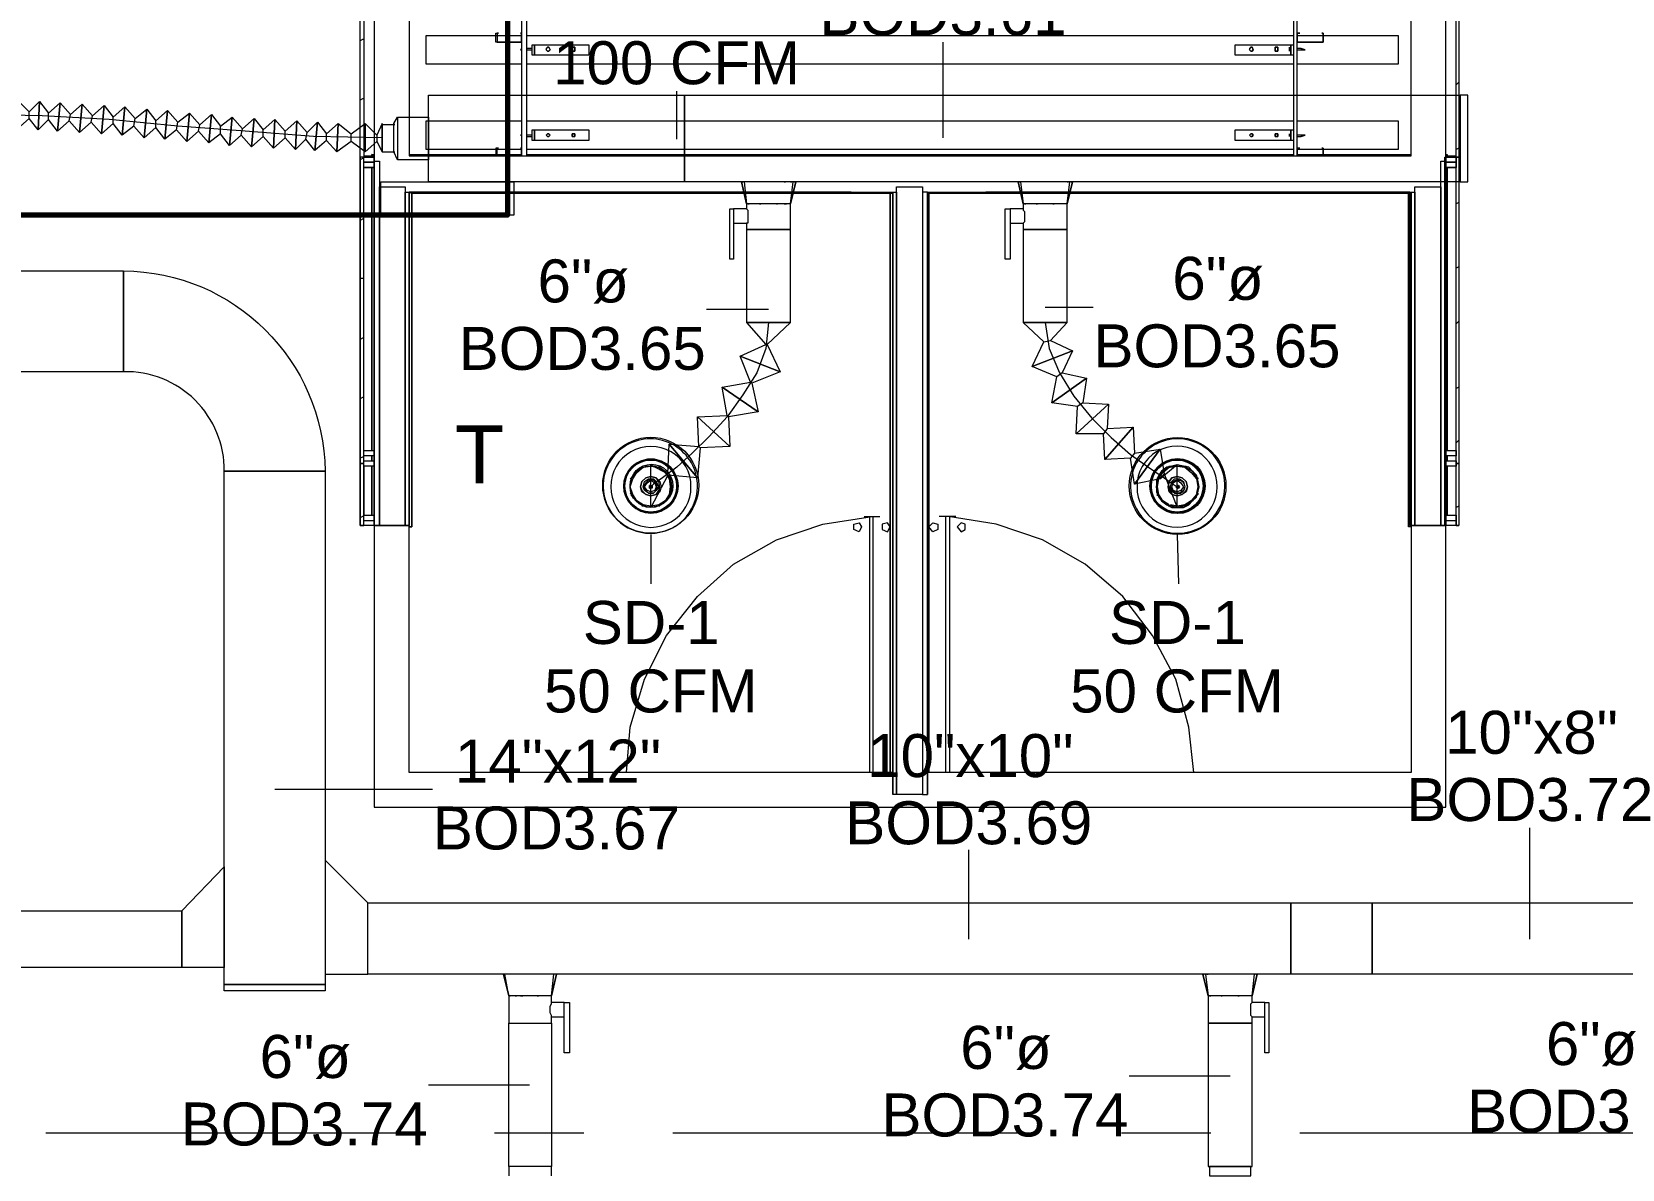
# Model space of a CAD drawing. Header units: metres. Extents: x 39 to 278, y -7 to 151.
# Drawn here: x 76.06 to 81.7, y 11.39 to 15.42 of the extents above; entities that cross this region are included whole.
import ezdxf

# ---------------------------------------------------------------- set-up
doc = ezdxf.new("R2010")
doc.units = ezdxf.units.M
doc.layers.add('HVAC - Ductos', color=5, linetype='Continuous', lineweight=50)
doc.layers.add('PDF_Geometry', color=7, linetype='Continuous', true_color=0xaaaaaa)
doc.layers.add('PDF_Text', color=7, linetype='Continuous')
doc.styles.add('PDF Helvetica', font='')
doc.styles.get('PDF Helvetica').set_extended_font_data('Helvetica')

msp = doc.modelspace()

# ---------------------------------------------------------------- linework, layer by layer
at = {"layer": 'HVAC - Ductos', "lineweight": 0}
for points in [[(79.2882, 15.046), (79.2882, 15.3852)], [(76.0478, 15.1148), (76.0065, 15.0781), (76.0065, 15.1789), (76.0478, 15.1377), (76.0845, 15.1744), (76.0799, 15.0735), (76.0478, 15.1148), (76.0478, 15.1377)], [(76.1165, 15.1102), (76.0799, 15.0735), (76.0845, 15.1744), (76.1165, 15.1331), (76.1578, 15.1698), (76.1486, 15.0689), (76.1165, 15.1102), (76.1165, 15.1331)], [(76.1898, 15.1056), (76.1486, 15.0689), (76.1578, 15.1698), (76.1944, 15.1285), (76.2357, 15.1652), (76.2265, 15.0644), (76.1898, 15.1056), (76.1944, 15.1285)], [(78.344, 15.0414), (78.344, 15.211)], [(77.299, 15.046), (77.0561, 15.0506), (76.8132, 15.0689), (76.5748, 15.0872), (76.3319, 15.1102), (76.0936, 15.1239), (75.8507, 15.1285)], [(76.2678, 15.101), (76.2265, 15.0644), (76.2357, 15.1652), (76.2724, 15.1239), (76.3136, 15.1606), (76.3044, 15.0598), (76.2678, 15.101), (76.2724, 15.1239)], [(76.3457, 15.0964), (76.3044, 15.0598), (76.3136, 15.1606), (76.3457, 15.1194), (76.3869, 15.156), (76.3778, 15.0552), (76.3457, 15.0964), (76.3457, 15.1194)], [(76.419, 15.0872), (76.3778, 15.0552), (76.3869, 15.156), (76.4236, 15.1148), (76.4648, 15.1469), (76.4557, 15.046), (76.419, 15.0872), (76.4236, 15.1148)], [(76.4969, 15.0827), (76.4557, 15.046), (76.4648, 15.1469), (76.4969, 15.1056), (76.5382, 15.1423), (76.5291, 15.0414), (76.4969, 15.0827), (76.4969, 15.1056)], [(76.5702, 15.0735), (76.5291, 15.0414), (76.5382, 15.1423), (76.5748, 15.101), (76.6161, 15.1331), (76.6069, 15.0323), (76.5702, 15.0735), (76.5748, 15.101)], [(76.6482, 15.0689), (76.6069, 15.0323), (76.6161, 15.1331), (76.6528, 15.0918), (76.694, 15.1285), (76.6849, 15.0277), (76.6482, 15.0689), (76.6528, 15.0918)], [(76.7261, 15.0598), (76.6849, 15.0277), (76.694, 15.1285), (76.7261, 15.0872), (76.7674, 15.1194), (76.7582, 15.0185), (76.7261, 15.0598), (76.7261, 15.0872)], [(76.7995, 15.0552), (76.7582, 15.0185), (76.7674, 15.1194), (76.8041, 15.0781), (76.8452, 15.1148), (76.8361, 15.0139), (76.7995, 15.0552), (76.8041, 15.0781)], [(76.8774, 15.0506), (76.8361, 15.0139), (76.8452, 15.1148), (76.8774, 15.0735), (76.9186, 15.1102), (76.914, 15.0094), (76.8774, 15.0506), (76.8774, 15.0735)], [(77.3403, 15.0964), (77.3541, 15.1194), (77.464, 15.1194), (77.464, 15.1102), (77.464, 15.0964), (77.464, 15.0827), (77.464, 15.0644), (77.464, 15.046), (77.464, 15.0231), (77.464, 15.0048), (77.464, 14.991), (77.464, 14.9773), (77.464, 14.9727), (77.464, 14.9681), (77.3541, 14.9681), (77.3403, 14.9956), (77.3403, 15.0048), (77.3403, 15.0231), (77.3403, 15.046), (77.3403, 15.0644), (77.3403, 15.0827), (77.3403, 15.0918), (77.3403, 15.0964), (77.3403, 15.0918)], [(77.3541, 15.1194), (77.3541, 15.1102), (77.3541, 15.0964), (77.3541, 15.0827), (77.3541, 15.0644), (77.3541, 15.046), (77.3541, 15.0231), (77.3541, 15.0048), (77.3541, 14.991), (77.3541, 14.9773), (77.3541, 14.9727), (77.3541, 14.9681)], [(76.9553, 15.046), (76.914, 15.0094), (76.9186, 15.1102), (76.9553, 15.0689), (76.9965, 15.1056), (76.992, 15.0048), (76.9553, 15.046), (76.9553, 15.0689)], [(77.0286, 15.0414), (76.992, 15.0048), (76.9965, 15.1056), (77.0332, 15.0644), (77.0699, 15.101), (77.0607, 15.0002), (77.0286, 15.0414), (77.0332, 15.0644)], [(77.102, 15.0368), (77.0607, 15.0002), (77.0699, 15.101), (77.102, 15.0598), (77.1432, 15.0964), (77.1386, 14.9956), (77.102, 15.0368), (77.102, 15.0598)], [(77.189, 15.0323), (77.1386, 14.9956), (77.1432, 15.0964), (77.189, 15.0598), (77.2394, 15.0964), (77.2394, 14.9956), (77.189, 15.0323), (77.189, 15.0598)], [(77.2807, 15.0323), (77.2394, 14.9956), (77.2394, 15.0964), (77.2807, 15.0552), (77.2807, 15.0323), (77.299, 14.9956), (77.3449, 14.9956)], [(77.3449, 15.0918), (77.299, 15.0918), (77.299, 15.0964), (77.2807, 15.0552)], [(78.5732, 14.8902), (78.5916, 14.8122), (78.5732, 14.8902)], [(78.5961, 14.8902), (78.587, 14.8902), (78.5824, 14.8902), (78.5916, 14.8122)], [(78.619, 14.8902), (78.6144, 14.8902), (78.6007, 14.8902)], [(78.6512, 14.8902), (78.6374, 14.8902), (78.6282, 14.8902), (78.6236, 14.8902)], [(78.6512, 14.8902), (78.6512, 14.8902)], [(78.6832, 14.8902), (78.6603, 14.8902), (78.6557, 14.8902)], [(78.7474, 14.8122), (78.7566, 14.8902), (78.752, 14.8902), (78.7428, 14.8902), (78.7245, 14.8902), (78.7153, 14.8902), (78.7016, 14.8902), (78.6924, 14.8902), (78.6878, 14.8902)], [(78.7153, 14.8902), (78.7153, 14.8902)], [(78.7245, 14.8902), (78.7291, 14.8902)], [(78.7474, 14.8902), (78.752, 14.8902)], [(79.632, 14.8902), (79.6274, 14.8902), (79.6182, 14.8902), (79.6044, 14.8902), (79.5999, 14.8902), (79.5953, 14.8902), (79.577, 14.8902), (79.5632, 14.8902), (79.5586, 14.8902), (79.5541, 14.8902), (79.5586, 14.8902)], [(79.5541, 14.8902), (79.5724, 14.8122), (79.5541, 14.8902)], [(79.5632, 14.8902), (79.5724, 14.8122)], [(79.6916, 14.8902), (79.6824, 14.8902), (79.6686, 14.8902), (79.664, 14.8902), (79.6595, 14.8902), (79.6366, 14.8902)], [(79.719, 14.8902), (79.7053, 14.8902), (79.6962, 14.8902), (79.6916, 14.8902), (79.6778, 14.8902)], [(79.742, 14.8902), (79.7466, 14.8902), (79.7282, 14.8122), (79.7466, 14.8902), (79.742, 14.8902), (79.7374, 14.8902), (79.7328, 14.8902), (79.7236, 14.8902)], [(79.7282, 14.8902), (79.7328, 14.8902)], [(79.7282, 14.8122), (79.7374, 14.8902)], [(78.5916, 14.7939), (78.5961, 14.7894), (78.5961, 14.7848), (78.5961, 14.7802), (78.5961, 14.771), (78.5961, 14.7618), (78.5961, 14.7527), (78.5961, 14.7481), (78.5961, 14.7435), (78.5916, 14.7435)], [(79.577, 14.8122), (79.5816, 14.8122), (79.577, 14.8122), (79.5724, 14.8122), (79.5724, 14.7939), (79.5266, 14.7939), (79.5266, 14.7894), (79.5266, 14.7848), (79.5266, 14.7802), (79.5266, 14.7756), (79.5266, 14.7664), (79.5266, 14.7618), (79.5266, 14.7527), (79.5266, 14.7481), (79.5266, 14.7435), (79.5724, 14.7435), (79.5724, 14.7206), (79.577, 14.7206), (79.5816, 14.7206), (79.5953, 14.7206), (79.6136, 14.7206), (79.632, 14.7206), (79.6503, 14.7206), (79.6686, 14.7206), (79.687, 14.7206), (79.7053, 14.7206), (79.7144, 14.7206), (79.7236, 14.7206), (79.7282, 14.7206), (79.7282, 14.8122), (79.7236, 14.8122), (79.719, 14.8122), (79.7144, 14.8122), (79.7053, 14.8122), (79.687, 14.8122), (79.6686, 14.8122), (79.6503, 14.8122), (79.632, 14.8122), (79.6136, 14.8122), (79.5953, 14.8122), (79.5816, 14.8122)], [(79.5724, 14.7939), (79.5724, 14.7894), (79.577, 14.7848), (79.577, 14.7802), (79.577, 14.771), (79.577, 14.7618), (79.577, 14.7527), (79.577, 14.7481), (79.5724, 14.7435)], [(78.6648, 14.3127), (78.7107, 14.2164), (78.5686, 14.2714), (78.6603, 14.3127), (78.6648, 14.3127), (78.7474, 14.3906), (78.7474, 14.7206), (78.7428, 14.7206), (78.7336, 14.7206), (78.7245, 14.7206), (78.7062, 14.7206), (78.6878, 14.7206), (78.6694, 14.7206), (78.6512, 14.7206), (78.6328, 14.7206), (78.6144, 14.7206), (78.6053, 14.7206), (78.5961, 14.7206), (78.5916, 14.7206), (78.5916, 14.3906), (78.7474, 14.3906), (78.5916, 14.3906), (78.6603, 14.3127)], [(79.6686, 14.3265), (79.7466, 14.2898), (79.6044, 14.2348), (79.6458, 14.3219), (79.6686, 14.3265), (79.7282, 14.3906), (79.7282, 14.7206), (79.7236, 14.7206), (79.7144, 14.7206), (79.7053, 14.7206), (79.687, 14.7206), (79.6686, 14.7206), (79.6503, 14.7206), (79.632, 14.7206), (79.6136, 14.7206), (79.5953, 14.7206), (79.5816, 14.7206), (79.577, 14.7206), (79.5724, 14.7206), (79.5724, 14.3906), (79.7282, 14.3906), (79.5724, 14.3906), (79.6458, 14.3219)], [(78.6694, 14.4364), (78.4495, 14.4364)], [(79.6503, 14.4456), (79.8199, 14.4456)], [(78.6694, 14.3906), (78.6603, 14.2989), (78.6282, 14.2118), (78.5778, 14.1339), (78.5228, 14.056), (78.4586, 13.9872), (78.399, 13.9277), (78.344, 13.8773), (78.2936, 13.8406), (78.2616, 13.8176), (78.2524, 13.8085)], [(79.6503, 14.3906), (79.664, 14.2989), (79.7008, 14.2118), (79.7512, 14.1293), (79.8153, 14.0515), (79.884, 13.9827), (79.9528, 13.9231), (80.017, 13.8773), (80.072, 13.8406), (80.1041, 13.8176), (80.1178, 13.8085)], [(78.6099, 14.1752), (78.6328, 14.0743), (78.5044, 14.1614), (78.6053, 14.1798), (78.5686, 14.2714), (78.7107, 14.2164), (78.6099, 14.1752), (78.6053, 14.1798)], [(79.7099, 14.2118), (79.797, 14.1935), (79.6732, 14.1064), (79.6916, 14.1981), (79.6044, 14.2348), (79.7466, 14.2898), (79.7099, 14.2118), (79.6916, 14.1981)], [(78.5274, 14.056), (78.532, 13.9506), (78.4174, 14.056), (78.5228, 14.0606), (78.5044, 14.1614), (78.6328, 14.0743), (78.5274, 14.056), (78.5228, 14.0606)], [(79.7832, 14.1064), (79.8749, 14.1018), (79.7603, 13.9964), (79.7649, 14.0926), (79.6732, 14.1064), (79.797, 14.1935), (79.7832, 14.1064), (79.7649, 14.0926)], [(79.8703, 14.0148), (79.962, 14.0193), (79.8612, 13.9048), (79.8566, 13.9964), (79.7603, 13.9964), (79.8749, 14.1018), (79.8703, 14.0148), (79.8566, 13.9964)], [(78.4266, 13.946), (78.4174, 13.8406), (78.3166, 13.9598), (78.422, 13.9506), (78.4174, 14.056), (78.532, 13.9506), (78.4266, 13.946), (78.422, 13.9506)], [(79.9666, 13.9277), (80.0582, 13.9414), (79.9666, 13.8176), (79.9528, 13.9093), (79.8612, 13.9048), (79.962, 14.0193), (79.9666, 13.9277), (79.9528, 13.9093)], [(78.312, 13.8498), (78.2524, 13.7352), (78.2524, 13.8864), (78.312, 13.8543), (78.3166, 13.9598), (78.4174, 13.8406), (78.312, 13.8498), (78.312, 13.8543)], [(80.072, 13.8543), (80.1178, 13.7352), (80.1178, 13.8864), (80.0582, 13.836), (79.9666, 13.8176), (80.0582, 13.9414), (80.072, 13.8543), (80.0582, 13.836)], [(78.1791, 13.836), (78.1836, 13.8406), (78.202, 13.8635), (78.2203, 13.8773), (78.2248, 13.8819)], [(78.2248, 13.8773), (78.2524, 13.8819), (78.2753, 13.8773)], [(78.2799, 13.8819), (78.2845, 13.8773), (78.3028, 13.8635), (78.3166, 13.8406)], [(80.0903, 13.7443), (80.0674, 13.7581), (80.0536, 13.781), (80.049, 13.8085), (80.0536, 13.836), (80.0674, 13.8589), (80.0903, 13.8773)], [(80.0536, 13.8406), (80.0674, 13.8635), (80.0858, 13.8773), (80.0903, 13.8819), (80.0949, 13.8819)], [(80.1453, 13.8773), (80.1178, 13.8819), (80.0949, 13.8773), (80.1178, 13.8819), (80.1453, 13.8773), (80.1682, 13.8589), (80.1866, 13.836), (80.1912, 13.8085), (80.1866, 13.781), (80.1682, 13.7581), (80.1453, 13.7443), (80.1178, 13.7397), (80.0949, 13.7443)], [(80.1453, 13.8819), (80.1499, 13.8819), (80.1499, 13.8773), (80.1728, 13.8635), (80.1866, 13.8406), (80.1912, 13.8406), (80.1912, 13.836)], [(78.1836, 13.7856), (78.1791, 13.8085), (78.1836, 13.836)], [(78.3211, 13.8406), (78.3211, 13.836), (78.3257, 13.8085), (78.3211, 13.7856), (78.3211, 13.781), (78.3211, 13.7765)], [(80.049, 13.7765), (80.049, 13.781), (80.049, 13.7856), (80.0445, 13.8085), (80.049, 13.836), (80.049, 13.8406)], [(80.1866, 13.836), (80.1912, 13.8085), (80.1866, 13.7856)], [(78.1836, 13.7765), (78.1836, 13.781), (78.1791, 13.7856)], [(78.2203, 13.7443), (78.202, 13.7581), (78.1836, 13.781)], [(78.3166, 13.781), (78.3028, 13.7581), (78.2845, 13.7443)], [(80.0858, 13.7443), (80.0674, 13.7581), (80.0536, 13.781)], [(80.1866, 13.781), (80.1728, 13.7581), (80.1499, 13.7443)], [(80.1912, 13.7856), (80.1912, 13.781), (80.1866, 13.7765)], [(78.2753, 13.7397), (78.2524, 13.7352), (78.2248, 13.7397), (78.2203, 13.7397)], [(78.2845, 13.7397), (78.2799, 13.7397)], [(80.1499, 13.7397), (80.1453, 13.7397), (80.1178, 13.7352), (80.0949, 13.7397), (80.0903, 13.7397), (80.0858, 13.7397)], [(78.2524, 13.6389), (78.2524, 13.4647)], [(80.1178, 13.6389), (80.1224, 13.4647)], [(76.9186, 12.736), (77.4778, 12.736)], [(81.3691, 12.2043), (81.3691, 12.5985)], [(79.3799, 12.2043), (79.3799, 12.5206)], [(80.5212, 12.3327), (80.8099, 12.3327)], [(80.5212, 12.0806), (80.5212, 12.3327)], [(80.8099, 12.3327), (80.8099, 12.0806)], [(77.7482, 12.0806), (77.739, 12.0806), (77.7345, 12.0806), (77.7299, 12.0806)], [(77.7299, 12.0806), (77.7482, 12.0027), (77.7299, 12.0806)], [(77.7299, 12.0806), (77.7299, 12.0806)], [(77.7482, 12.0027), (77.7528, 12.0027), (77.7482, 12.0027), (77.7345, 12.0806)], [(77.7436, 12.0806), (77.7436, 12.0806)], [(77.9178, 12.0806), (77.8995, 12.0027), (77.8949, 12.0027), (77.8903, 12.0027), (77.8766, 12.0027), (77.8628, 12.0027), (77.8444, 12.0027), (77.8216, 12.0027), (77.8032, 12.0027), (77.7849, 12.0027), (77.7711, 12.0027), (77.7574, 12.0027), (77.7528, 12.0027), (77.7482, 12.0027), (77.7482, 11.9064), (77.7574, 11.9064), (77.7711, 11.9064), (77.7849, 11.9064), (77.8032, 11.9064), (77.8216, 11.9064), (77.8444, 11.9064), (77.8628, 11.9064), (77.8766, 11.9064), (77.8903, 11.9064), (77.8949, 11.9064), (77.8995, 11.9064), (77.8995, 11.3977), (77.8949, 11.3977), (77.8857, 11.3977), (77.8766, 11.3977), (77.8628, 11.3977), (77.8444, 11.3977), (77.8216, 11.3977), (77.8032, 11.3977), (77.7849, 11.3977), (77.7711, 11.3977), (77.7574, 11.3977), (77.7528, 11.3977), (77.7482, 11.3977), (77.7482, 11.3655)], [(77.8995, 11.3977), (77.8949, 11.3977), (77.8903, 11.3977), (77.8766, 11.3977), (77.8628, 11.3977), (77.8444, 11.3977), (77.8216, 11.3977), (77.8032, 11.3977), (77.7849, 11.3977), (77.7711, 11.3977), (77.7574, 11.3977), (77.7482, 11.3977), (77.7482, 11.9064), (77.7574, 11.9064), (77.7711, 11.9064), (77.7849, 11.9064), (77.8032, 11.9064), (77.8216, 11.9064), (77.8444, 11.9064), (77.8628, 11.9064), (77.8766, 11.9064), (77.8903, 11.9064), (77.8949, 11.9064), (77.8995, 11.9064), (77.8995, 11.9293), (77.9453, 11.9293), (77.9453, 11.9339), (77.9453, 11.9431), (77.9453, 11.9477), (77.9453, 11.9523), (77.9453, 11.9614), (77.9453, 11.966), (77.9453, 11.9705), (77.9453, 11.9751), (77.9453, 11.9797), (77.8995, 11.9797), (77.8995, 12.0027), (77.9086, 12.0806)], [(77.7757, 12.0806), (77.7711, 12.0806), (77.7528, 12.0806)], [(77.8949, 12.0806), (77.8766, 12.0806), (77.872, 12.0806), (77.8674, 12.0806), (77.8582, 12.0806), (77.8444, 12.0806), (77.8398, 12.0806), (77.8353, 12.0806), (77.8124, 12.0806), (77.8078, 12.0806), (77.8032, 12.0806), (77.7894, 12.0806), (77.7803, 12.0806), (77.7757, 12.0806), (77.762, 12.0806)], [(77.8995, 12.0027), (77.9178, 12.0806), (77.9132, 12.0806), (77.9086, 12.0806), (77.8995, 12.0806)], [(77.9178, 12.0806), (77.9178, 12.0806)], [(80.2553, 12.0806), (80.2508, 12.0806), (80.2324, 12.0806), (80.2232, 12.0806), (80.2186, 12.0806), (80.214, 12.0806), (80.2095, 12.0806), (80.214, 12.0806)], [(80.2095, 12.0806), (80.2278, 12.0027), (80.2095, 12.0806)], [(80.2186, 12.0806), (80.2278, 12.0027)], [(80.2232, 12.0806), (80.2278, 12.0806)], [(80.3974, 12.0806), (80.402, 12.0806), (80.3836, 12.0027), (80.3791, 12.0027), (80.3745, 12.0027), (80.3699, 12.0027), (80.3608, 12.0027), (80.3424, 12.0027), (80.324, 12.0027), (80.3058, 12.0027), (80.2874, 12.0027), (80.269, 12.0027), (80.2508, 12.0027), (80.2416, 12.0027), (80.237, 12.0027), (80.2324, 12.0027), (80.2278, 12.0027), (80.2278, 11.9064), (80.2324, 11.9064), (80.2416, 11.9064), (80.2508, 11.9064), (80.269, 11.9064), (80.2874, 11.9064), (80.3058, 11.9064), (80.324, 11.9064), (80.3424, 11.9064), (80.3608, 11.9064), (80.3699, 11.9064), (80.3791, 11.9064), (80.3836, 11.9064), (80.3791, 11.9064), (80.3699, 11.9064), (80.3608, 11.9064), (80.3424, 11.9064), (80.324, 11.9064), (80.3058, 11.9064), (80.2874, 11.9064), (80.269, 11.9064), (80.2508, 11.9064), (80.2416, 11.9064), (80.2324, 11.9064), (80.2278, 11.9064), (80.2278, 11.3977), (80.2324, 11.3977), (80.2416, 11.3977), (80.2508, 11.3977), (80.269, 11.3977), (80.2874, 11.3977), (80.3058, 11.3977), (80.324, 11.3977), (80.3424, 11.3977), (80.3608, 11.3977), (80.3699, 11.3977), (80.3791, 11.3977), (80.3836, 11.3977), (80.3836, 11.9064), (80.3836, 11.9293), (80.4295, 11.9293), (80.4295, 11.9339), (80.4295, 11.9431), (80.4295, 11.9477), (80.4295, 11.9523), (80.4295, 11.9614), (80.4295, 11.966), (80.4295, 11.9705), (80.4295, 11.9751), (80.4295, 11.9797), (80.3836, 11.9797), (80.3836, 12.0027), (80.3928, 12.0806)], [(80.2874, 12.0806), (80.2736, 12.0806), (80.2645, 12.0806), (80.2599, 12.0806)], [(80.2874, 12.0806), (80.2874, 12.0806)], [(80.3195, 12.0806), (80.2966, 12.0806), (80.292, 12.0806)], [(80.3836, 12.0027), (80.402, 12.0806), (80.3974, 12.0806), (80.3882, 12.0806), (80.3791, 12.0806), (80.3608, 12.0806), (80.3516, 12.0806), (80.347, 12.0806), (80.3378, 12.0806), (80.3286, 12.0806), (80.324, 12.0806)], [(80.8099, 12.0806), (80.5212, 12.0806)], [(77.8995, 11.9293), (77.8995, 11.9339), (77.8949, 11.9431), (77.8949, 11.9477), (77.8949, 11.9569), (77.8949, 11.966), (77.8995, 11.9751), (77.8995, 11.9797)], [(80.3836, 11.9293), (80.3791, 11.9339), (80.3791, 11.9431), (80.3791, 11.9477), (80.3791, 11.9569), (80.3791, 11.966), (80.3791, 11.9751), (80.3836, 11.9797)], [(77.8216, 11.6864), (77.464, 11.6864)], [(80.3058, 11.7185), (79.9482, 11.7185)], [(77.8995, 11.3655), (77.8995, 11.3977), (77.8949, 11.3977)], [(80.3791, 11.3977), (80.3836, 11.3977)]]:
    msp.add_lwpolyline(points, dxfattribs=at)
for points in [[(77.464, 15.1972), (78.3716, 15.1972), (78.3716, 14.8902), (77.464, 14.8902)], [(81.1491, 15.1972), (81.1216, 15.1972), (81.1216, 14.8902), (78.3716, 14.8902), (78.3716, 15.1972), (81.1216, 15.1972), (81.1216, 14.8902), (81.1491, 14.8902)], [(77.299, 15.0964), (77.299, 14.9956)], [(77.299, 15.0964), (77.299, 15.0918), (77.299, 15.0781), (77.299, 15.0552), (77.299, 15.0323), (77.299, 15.0139), (77.299, 15.0002), (77.299, 14.9956), (77.299, 15.0002), (77.299, 15.0139), (77.299, 15.0323), (77.299, 15.0552), (77.299, 15.0735), (77.299, 15.0872), (77.299, 15.0918), (77.299, 15.0872), (77.299, 15.0735), (77.299, 15.0552), (77.299, 15.0323), (77.299, 15.0139), (77.299, 15.0002), (77.299, 14.9956), (77.299, 15.0002), (77.299, 15.0139), (77.299, 15.0323), (77.299, 15.0552), (77.299, 15.0781), (77.299, 15.0918)], [(77.299, 15.0918), (77.299, 15.0872), (77.299, 15.0781), (77.299, 15.0689), (77.299, 15.0552), (77.299, 15.046), (77.299, 15.0323), (77.299, 15.0185), (77.299, 15.0094), (77.299, 15.0002), (77.299, 14.9956), (77.299, 15.0002), (77.299, 15.0094), (77.299, 15.0185), (77.299, 15.0323), (77.299, 15.046), (77.299, 15.0552), (77.299, 15.0689), (77.299, 15.0781), (77.299, 15.0872)], [(77.2944, 14.771), (77.2944, 14.8902), (77.7666, 14.8902), (77.7666, 14.771)], [(78.5778, 14.8902), (78.5732, 14.8902)], [(78.7657, 14.8902), (78.7474, 14.8122), (78.7657, 14.8902), (78.7612, 14.8902)], [(78.7474, 14.8122), (78.7428, 14.8122), (78.7382, 14.8122), (78.7336, 14.8122), (78.7245, 14.8122), (78.7062, 14.8122), (78.6878, 14.8122), (78.6694, 14.8122), (78.6512, 14.8122), (78.6328, 14.8122), (78.6144, 14.8122), (78.6053, 14.8122), (78.6007, 14.8122), (78.5961, 14.8122), (78.5916, 14.8122), (78.5916, 14.7939), (78.5457, 14.7939), (78.5457, 14.6152), (78.532, 14.6152), (78.532, 14.7939), (78.5457, 14.7939), (78.5457, 14.7894), (78.5457, 14.7848), (78.5457, 14.7802), (78.5457, 14.7756), (78.5457, 14.7664), (78.5457, 14.7618), (78.5457, 14.7527), (78.5457, 14.7481), (78.5457, 14.7435), (78.5916, 14.7435), (78.5916, 14.7206), (78.5961, 14.7206), (78.6053, 14.7206), (78.6144, 14.7206), (78.6328, 14.7206), (78.6512, 14.7206), (78.6694, 14.7206), (78.6878, 14.7206), (78.7062, 14.7206), (78.7245, 14.7206), (78.7336, 14.7206), (78.7428, 14.7206), (78.7474, 14.7206)], [(78.5961, 14.8122), (78.6007, 14.8122)], [(78.6374, 14.8122), (78.642, 14.8122)], [(78.697, 14.8122), (78.7016, 14.8122)], [(78.7245, 14.8122), (78.7336, 14.8122)], [(79.5266, 14.6152), (79.5082, 14.6152), (79.5082, 14.7939), (79.5266, 14.7939)], [(79.6182, 14.8122), (79.6228, 14.8122)], [(79.6778, 14.8122), (79.6824, 14.8122)], [(76.3824, 14.2164), (75.8003, 14.2164), (75.8003, 14.5739), (76.3824, 14.5739)], [(78.7474, 14.3906), (78.7428, 14.3906), (78.7336, 14.3906), (78.7245, 14.3906), (78.7062, 14.3906), (78.6878, 14.3906), (78.6694, 14.3906), (78.6512, 14.3906), (78.6328, 14.3906), (78.6144, 14.3906), (78.6053, 14.3906), (78.5961, 14.3906), (78.5916, 14.3906), (78.5961, 14.3906), (78.6053, 14.3906), (78.6144, 14.3906), (78.6328, 14.3906), (78.6512, 14.3906), (78.6694, 14.3906), (78.6878, 14.3906), (78.7062, 14.3906), (78.7245, 14.3906), (78.7336, 14.3906), (78.7428, 14.3906)], [(79.7282, 14.3906), (79.7236, 14.3906), (79.7144, 14.3906), (79.7053, 14.3906), (79.687, 14.3906), (79.6686, 14.3906), (79.6503, 14.3906), (79.632, 14.3906), (79.6136, 14.3906), (79.5953, 14.3906), (79.5816, 14.3906), (79.577, 14.3906), (79.5724, 14.3906), (79.577, 14.3906), (79.5816, 14.3906), (79.5953, 14.3906), (79.6136, 14.3906), (79.632, 14.3906), (79.6503, 14.3906), (79.6686, 14.3906), (79.687, 14.3906), (79.7053, 14.3906), (79.7144, 14.3906), (79.7236, 14.3906)], [(78.1791, 13.8085), (78.1882, 13.836), (78.202, 13.8589), (78.2248, 13.8773), (78.2524, 13.8819), (78.2799, 13.8773), (78.3028, 13.8589), (78.3166, 13.836), (78.3211, 13.8085), (78.3166, 13.781), (78.3028, 13.7581), (78.2799, 13.7443), (78.2524, 13.7397), (78.2248, 13.7443), (78.202, 13.7581), (78.1882, 13.781)], [(80.0445, 13.8085), (80.0445, 13.7902), (80.0536, 13.7719), (80.0628, 13.7581), (80.0812, 13.7443), (80.0995, 13.7352), (80.1178, 13.7352), (80.1408, 13.7352), (80.159, 13.7443), (80.1728, 13.7581), (80.1866, 13.7719), (80.1912, 13.7902), (80.1958, 13.8085), (80.1912, 13.8314), (80.1866, 13.8498), (80.1728, 13.8635), (80.159, 13.8773), (80.1408, 13.8819), (80.1178, 13.8864), (80.0995, 13.8819), (80.0812, 13.8773), (80.0628, 13.8635), (80.0536, 13.8498), (80.0445, 13.8314), (80.0445, 13.8085), (80.049, 13.8268), (80.0536, 13.8452), (80.0674, 13.8635), (80.0812, 13.8727), (80.0995, 13.8819), (80.1178, 13.8819), (80.1362, 13.8819), (80.1545, 13.8727), (80.1728, 13.8635), (80.182, 13.8452), (80.1912, 13.8268), (80.1912, 13.8085), (80.1912, 13.7902), (80.182, 13.7719), (80.1728, 13.7581), (80.1545, 13.7443), (80.1362, 13.7397), (80.1178, 13.7352), (80.0995, 13.7397), (80.0812, 13.7443), (80.0674, 13.7581), (80.0536, 13.7719), (80.049, 13.7902)], [(77.0974, 13.8635), (77.0974, 12.0439), (76.7398, 12.0439), (76.7398, 13.8635)], [(78.2157, 13.8085), (78.2203, 13.7947), (78.234, 13.781), (78.2524, 13.7765), (78.2707, 13.781), (78.2799, 13.7947), (78.2845, 13.8085), (78.2799, 13.8268), (78.2707, 13.8406), (78.2524, 13.8452), (78.234, 13.8406), (78.2203, 13.8268), (78.2157, 13.8085), (78.2203, 13.8268), (78.234, 13.8406), (78.2524, 13.8452), (78.2707, 13.8406), (78.2845, 13.8268), (78.289, 13.8085), (78.2845, 13.7902), (78.2707, 13.781), (78.2524, 13.7765), (78.234, 13.781), (78.2203, 13.7902)], [(78.2248, 13.8085), (78.234, 13.7947), (78.2432, 13.7856), (78.2616, 13.7856), (78.2707, 13.7947), (78.2753, 13.8085), (78.2707, 13.8222), (78.2616, 13.8314), (78.2432, 13.8314), (78.234, 13.8222), (78.2248, 13.8085), (78.2294, 13.8268), (78.2432, 13.836), (78.2616, 13.836), (78.2707, 13.8268), (78.2799, 13.8085), (78.2707, 13.7947), (78.2616, 13.7856), (78.2432, 13.7856), (78.2294, 13.7947)], [(78.2294, 13.8085), (78.2386, 13.8222), (78.2524, 13.8314), (78.2661, 13.8222), (78.2707, 13.8085), (78.2661, 13.7947), (78.2524, 13.7902), (78.2386, 13.7947)], [(80.1545, 13.8085), (80.1499, 13.8268), (80.1362, 13.8406), (80.1178, 13.8452), (80.0995, 13.8406), (80.0903, 13.8268), (80.0858, 13.8085), (80.0903, 13.8268), (80.0995, 13.8406), (80.1178, 13.8452), (80.1362, 13.8406), (80.1499, 13.8268)], [(80.0949, 13.8085), (80.0995, 13.8268), (80.1086, 13.836), (80.127, 13.836), (80.1408, 13.8268), (80.1453, 13.8085), (80.1408, 13.7947), (80.127, 13.7856), (80.1132, 13.7856), (80.0995, 13.7947)], [(80.0995, 13.8085), (80.1041, 13.8222), (80.1178, 13.8314), (80.1316, 13.8222), (80.1408, 13.8085), (80.1316, 13.7947), (80.1178, 13.7902), (80.1041, 13.7947)], [(78.257, 13.8085), (78.2524, 13.8131), (78.2478, 13.8131), (78.2478, 13.8085), (78.2478, 13.8131), (78.257, 13.8131)], [(78.2478, 13.8085), (78.2478, 13.8039), (78.2524, 13.8039), (78.257, 13.8085), (78.257, 13.8039), (78.2478, 13.8039)], [(80.0858, 13.8085), (80.0903, 13.7947), (80.0995, 13.781), (80.1178, 13.7765), (80.1362, 13.781), (80.1499, 13.7947), (80.1545, 13.8085), (80.1499, 13.7902), (80.1362, 13.781), (80.1178, 13.7765), (80.0995, 13.781), (80.0903, 13.7902)], [(80.1132, 13.8085), (80.1178, 13.8039), (80.1224, 13.8039), (80.1224, 13.8085), (80.1224, 13.8131), (80.1178, 13.8131), (80.1132, 13.8085), (80.1178, 13.8131), (80.1224, 13.8131), (80.127, 13.8085), (80.1224, 13.8039), (80.1178, 13.8039)], [(77.2486, 12.0806), (77.2486, 12.3327), (77.0974, 12.4839), (77.0974, 12.0806)], [(76.5886, 12.3051), (76.7398, 12.461), (76.7398, 12.1035), (76.5886, 12.1035)], [(74.7782, 12.3051), (76.5886, 12.3051), (76.5886, 12.1035), (74.7782, 12.1035)], [(80.5212, 12.0806), (77.2486, 12.0806), (77.2486, 12.3327), (80.5212, 12.3327)], [(80.8099, 12.3327), (82.6249, 12.3327), (82.6249, 12.0806), (80.8099, 12.0806)], [(76.7398, 12.0439), (77.0974, 12.0439), (77.0974, 12.021), (76.7398, 12.021)], [(77.7711, 12.0027), (77.7757, 12.0027)], [(77.7894, 12.0027), (77.794, 12.0027), (77.7986, 12.0027), (77.794, 12.0027)], [(77.849, 12.0027), (77.8536, 12.0027)], [(77.9636, 11.801), (77.9453, 11.801), (77.9453, 11.9797), (77.9636, 11.9797)], [(80.2324, 12.0027), (80.237, 12.0027)], [(80.2736, 12.0027), (80.2782, 12.0027)], [(80.3332, 12.0027), (80.3378, 12.0027)], [(80.4432, 11.801), (80.4295, 11.801), (80.4295, 11.9797), (80.4432, 11.9797)], [(80.2324, 11.3655), (80.2416, 11.3655), (80.2553, 11.3655), (80.269, 11.3655), (80.2874, 11.3655), (80.3058, 11.3655), (80.324, 11.3655), (80.3424, 11.3655), (80.3608, 11.3655), (80.3699, 11.3655), (80.3791, 11.3655), (80.3791, 11.3977), (80.3699, 11.3977), (80.3608, 11.3977), (80.3424, 11.3977), (80.324, 11.3977), (80.3058, 11.3977), (80.2874, 11.3977), (80.269, 11.3977), (80.2553, 11.3977), (80.2416, 11.3977), (80.2324, 11.3977)]]:
    msp.add_lwpolyline(points, close=True, dxfattribs=at)
for points in [[(77.0974, 13.8635), (76.7398, 13.8635, 0.424201), (76.3824, 14.2164), (76.3824, 14.5739, -0.408383)], [(78.4174, 13.8085, 1.013823), (78.0828, 13.8085, 0.986365)], [(78.3944, 13.8085, 1.008395), (78.1103, 13.8085, 1.013606)], [(80.2874, 13.8085, 1.013823), (79.9528, 13.8085, 0.986366)], [(80.2599, 13.8085, 1.012866), (79.9758, 13.8085, 1.008592)], [(78.3486, 13.8085, 1.018374), (78.1561, 13.8085, 0.971356)], [(80.214, 13.8085, 1.010201), (80.0216, 13.8085, 0.971356)]]:
    msp.add_lwpolyline(points, format="xyb", close=True, dxfattribs=at)
for centre, radius in [((78.2517, 13.8137), 0.1703), ((80.1197, 13.8111), 0.1715), ((78.2525, 13.8108), 0.0963), ((78.2498, 13.8108), 0.0937), ((78.2519, 13.8108), 0.0921), ((78.2543, 13.8121), 0.0761), ((78.252, 13.8089), 0.0738), ((80.1194, 13.8108), 0.0978), ((80.1183, 13.8108), 0.0921), ((80.1204, 13.8108), 0.0937), ((80.1201, 13.808), 0.0251)]:
    msp.add_circle(centre, radius, dxfattribs=at)
at = {"layer": 'PDF_Geometry', "lineweight": 0}
for points in [[(77.3952, 23.2457), (77.3952, 20.2711), (77.2715, 20.2711), (77.2715, 14.9819), (77.2624, 14.9864), (77.2624, 14.9819), (77.2624, 14.9864), (77.2715, 14.9864)], [(79.2332, 14.8489), (80.9382, 14.8489), (80.9382, 13.6664), (80.9382, 14.8489), (80.9428, 14.8535), (80.9428, 13.671), (80.9428, 14.8535), (80.9428, 13.671), (81.0712, 13.671), (81.0712, 14.8535), (81.0712, 14.9819), (81.0712, 20.2711)], [(80.5303, 14.9819), (80.544, 14.9819), (80.544, 18.8182), (80.5303, 18.8182), (80.5303, 14.9819), (77.8124, 14.9819), (77.8124, 18.8182), (77.794, 18.8182), (77.794, 14.9819), (77.707, 14.9819), (77.707, 15.0094), (77.7115, 15.0094), (77.7024, 15.0094), (77.7024, 14.9819), (77.707, 14.9819), (77.5374, 14.9819)], [(77.2211, 16.0222), (77.2303, 16.0268), (77.2349, 16.0314), (77.2349, 16.0498), (77.2715, 16.0498), (77.2715, 16.0314), (77.2349, 16.0314), (77.2349, 14.9773), (77.2211, 14.9773), (77.2211, 13.891), (77.2349, 13.891), (77.2349, 14.9773), (77.2211, 14.9773)], [(77.2211, 13.671), (77.2349, 13.671), (77.2349, 13.891), (77.2211, 13.891), (77.2211, 13.671), (77.2349, 13.671), (77.2211, 13.671), (77.2211, 13.891), (77.2211, 14.9773), (77.2211, 16.0314), (77.2349, 16.0314)], [(77.2349, 15.3944), (77.2303, 15.3944), (77.2211, 15.3898)], [(77.794, 15.3073), (77.4549, 15.3073), (77.4549, 15.4081), (77.7024, 15.4081), (77.794, 15.4081)], [(77.7115, 15.4173), (77.7115, 15.4173)], [(77.7894, 15.4173), (77.7894, 15.4173)], [(77.794, 15.3852), (77.794, 15.3898), (77.794, 15.4173)], [(77.8124, 15.4081), (80.5303, 15.4081)], [(80.544, 15.4173), (80.5532, 15.4173), (80.544, 15.4173), (80.544, 15.3898), (80.544, 15.3852), (80.6358, 15.3852), (80.6358, 15.3898), (80.6358, 15.4173), (80.6358, 15.3898), (80.6358, 15.3852), (80.544, 15.3852)], [(80.544, 15.4081), (80.6358, 15.4081), (80.9016, 15.4081), (80.9016, 15.3073), (80.544, 15.3073)], [(80.5532, 15.4173), (80.5532, 15.4173)], [(80.6312, 15.4173), (80.6312, 15.4173)], [(77.794, 15.3622), (77.7894, 15.3577), (77.794, 15.3577)], [(77.794, 15.3852), (77.794, 15.3852)], [(77.8307, 15.3622), (77.8124, 15.3622)], [(77.8124, 15.3577), (77.8307, 15.3577)], [(77.8398, 15.3668), (77.8398, 15.3622)], [(77.8398, 15.3531), (77.8398, 15.3531)], [(80.5212, 15.3622), (80.5212, 15.3668)], [(80.5212, 15.3531), (80.5212, 15.3531)], [(80.544, 15.3852), (80.544, 15.3852)], [(80.544, 15.3577), (80.5578, 15.3577), (80.5716, 15.3577), (80.5578, 15.3622), (80.544, 15.3622)], [(80.5578, 15.3622), (80.5578, 15.3577)], [(80.5578, 15.3577), (80.5578, 15.3577)], [(80.5303, 15.3073), (77.8124, 15.3073)], [(81.117, 15.2431), (81.1078, 15.2339)], [(77.2349, 15.1835), (77.2303, 15.1835), (77.2211, 15.1789)], [(77.794, 15.0048), (77.7024, 15.0048), (77.4549, 15.0048), (77.4549, 15.1056), (77.794, 15.1056)], [(77.8124, 15.1056), (80.5303, 15.1056)], [(77.8398, 15.0598), (77.8398, 15.0598)], [(80.5212, 15.0598), (80.5212, 15.0598)], [(80.544, 15.1056), (80.9016, 15.1056), (80.9016, 15.0048), (80.6358, 15.0048), (80.544, 15.0048)], [(77.7115, 15.0094), (77.7115, 15.0094)], [(77.7894, 15.0552), (77.794, 15.0552), (77.7894, 15.0552)], [(77.7894, 15.0094), (77.7894, 15.0094)], [(77.8307, 15.0552), (77.8124, 15.0552)], [(77.8124, 15.0506), (77.8307, 15.0506)], [(80.5303, 15.0048), (77.8124, 15.0048)], [(77.8398, 15.0506), (77.8398, 15.046)], [(80.5212, 15.046), (80.5212, 15.0506)], [(80.544, 15.0506), (80.5578, 15.0506), (80.5716, 15.0552), (80.5578, 15.0552), (80.544, 15.0552)], [(80.544, 15.0094), (80.5532, 15.0094), (80.544, 15.0094), (80.544, 14.9819), (80.5486, 14.9819), (80.6358, 14.9819), (80.6358, 15.0094), (80.6358, 14.9819), (80.8649, 14.9819)], [(80.5532, 15.0094), (80.5532, 15.0094)], [(80.5578, 15.0552), (80.5578, 15.0506)], [(80.5578, 15.0552), (80.5578, 15.0552)], [(80.6312, 15.0094), (80.6312, 15.0094)], [(81.117, 15.0094), (81.1078, 15.0048)], [(77.2349, 14.9727), (77.2303, 14.9727), (77.2211, 14.9681)], [(77.2349, 14.9819), (77.2715, 14.9819), (77.2715, 13.671), (77.2715, 14.9773), (77.2715, 13.671), (77.2715, 14.9635), (77.2898, 14.9635), (77.2898, 13.671), (77.2898, 14.8719), (77.3815, 14.8719), (77.3815, 13.671), (77.2898, 13.671), (77.2715, 13.671), (77.2715, 14.9819), (77.2715, 14.8535), (77.2715, 13.671), (77.3952, 13.671), (77.2715, 13.671), (77.2715, 12.7956), (77.2715, 12.6719), (80.9474, 12.6719), (81.0712, 12.6719), (81.0712, 13.671), (80.9474, 13.671), (80.9474, 12.7956), (79.2332, 12.7956), (79.2332, 12.7176), (79.2332, 14.8535), (79.2149, 14.8535), (79.2149, 12.7176), (79.2332, 12.7176), (79.2332, 14.8535), (79.2332, 12.7956), (79.2332, 14.8535), (79.2332, 12.7956), (79.2332, 14.8535), (80.9428, 14.8535), (79.4394, 14.8535)], [(77.2349, 13.9002), (77.2349, 14.9406), (77.2715, 14.9406), (77.2349, 14.9406), (77.2349, 14.9589), (77.2715, 14.9589)], [(77.2715, 14.9819), (77.2715, 14.9819)], [(77.3952, 14.9864), (77.7024, 14.9864)], [(77.707, 14.9864), (77.794, 14.9864)], [(77.707, 14.9819), (77.707, 14.9819)], [(77.794, 14.9819), (77.794, 14.9819)], [(77.794, 14.9819), (77.794, 14.9819)], [(77.794, 14.9819), (77.8124, 14.9819)], [(77.8124, 14.9864), (80.5303, 14.9864)], [(80.544, 14.9864), (80.6358, 14.9864), (80.9474, 14.9864)], [(80.544, 14.9819), (80.544, 14.9819)], [(80.6358, 14.9819), (80.6358, 14.9819)], [(80.6358, 14.9819), (80.6358, 14.9819)], [(81.0712, 14.9864), (81.0758, 14.9864), (81.0758, 14.9819), (81.0758, 14.9864), (81.0712, 14.9819), (81.1078, 14.9819)], [(81.0712, 14.9819), (81.0712, 14.9819)], [(81.0712, 14.9589), (81.1078, 14.9589)], [(81.0712, 14.9406), (81.0712, 14.9589)], [(81.117, 14.9773), (81.117, 13.891), (81.1078, 13.891), (81.1078, 14.9773), (81.117, 14.9773), (81.117, 13.891), (81.117, 13.671), (81.1078, 13.671), (81.117, 13.671)], [(81.1078, 14.9589), (81.1078, 14.9406)], [(81.1078, 13.9002), (81.1078, 14.9406)], [(78.9628, 14.8535), (77.3952, 14.8535), (79.1095, 14.8535), (79.1232, 14.8535), (79.1232, 12.7176), (79.1095, 12.7176), (79.1095, 14.8535), (79.1095, 12.7956), (79.1095, 14.8535), (79.1095, 12.7956), (79.1095, 12.7176), (79.1095, 14.8535), (79.1095, 12.7956), (77.3952, 12.7956), (77.3952, 13.671), (77.3815, 13.671), (77.3815, 14.8535), (77.3952, 14.8535), (77.4044, 14.8489), (77.4044, 13.6664), (77.3952, 13.6664), (77.4044, 13.6664), (77.4044, 14.8489), (79.1095, 14.8489)], [(77.3952, 14.8535), (77.3952, 13.671)], [(77.3952, 13.671), (77.3952, 14.8535)], [(79.1095, 14.8535), (79.1095, 14.8535)], [(79.2332, 14.8535), (79.2332, 14.8535)], [(81.117, 14.8168), (81.1078, 14.8122)], [(77.2349, 14.7618), (77.2303, 14.7573), (77.2211, 14.7527)], [(81.117, 14.5877), (81.1078, 14.5831)], [(77.2349, 14.5464), (77.2303, 14.5464), (77.2211, 14.5464)], [(81.117, 14.3952), (81.1078, 14.386)], [(77.2349, 14.3356), (77.2303, 14.3356), (77.2211, 14.331)], [(81.117, 14.1614), (81.1078, 14.1569)], [(77.2349, 14.1248), (77.2303, 14.1248), (77.2211, 14.1202)], [(81.117, 13.9735), (81.1078, 13.9643)], [(77.2349, 13.9139), (77.2303, 13.9139), (77.2211, 13.9093)], [(77.2349, 13.8819), (77.2349, 13.7077)], [(81.0712, 13.8819), (81.0712, 13.9002)], [(81.0712, 13.9002), (81.1078, 13.9002)], [(81.1078, 13.8819), (81.0712, 13.8819)], [(81.1078, 13.9002), (81.1078, 13.8819)], [(81.1078, 13.7077), (81.1078, 13.8819)], [(77.2349, 13.7031), (77.2303, 13.7031), (77.2211, 13.6985)], [(77.2349, 13.6893), (77.2349, 13.7077), (77.2715, 13.7077), (77.2715, 13.6893)], [(78.1653, 12.7956), (78.1791, 12.956), (78.2294, 13.1256), (78.3074, 13.2814), (78.4174, 13.4189), (78.5457, 13.5335), (78.697, 13.6206), (78.862, 13.6756), (79.0362, 13.7031)], [(79.0086, 13.7031), (79.0636, 13.7031)], [(79.027, 13.7031), (79.027, 12.7956)], [(79.0407, 12.7956), (79.0407, 13.7031)], [(79.334, 13.7031), (79.2745, 13.7031)], [(79.2974, 12.7956), (79.2974, 13.7031)], [(80.1774, 12.7956), (80.159, 12.956), (80.1132, 13.1256), (80.0308, 13.2814), (79.9253, 13.4189), (79.7924, 13.5335), (79.6412, 13.6206), (79.4762, 13.6756), (79.3066, 13.7031)], [(79.3112, 13.7031), (79.3112, 12.7956)], [(81.0712, 13.6893), (81.0712, 13.7077), (81.1078, 13.7077), (81.1078, 13.6893)], [(81.117, 13.7397), (81.1078, 13.7352)], [(77.3952, 13.671), (77.3952, 13.671)], [(80.9474, 13.6664), (80.9382, 13.6664)], [(80.9474, 13.6664), (80.9382, 13.6664)], [(79.1095, 12.7176), (79.1095, 12.7176)], [(79.2332, 12.7176), (79.2332, 12.7176)], [(77.377, 11.5168), (76.1074, 11.5168)], [(78.014, 11.5168), (77.6978, 11.5168)], [(79.5999, 11.5168), (78.3303, 11.5168)], [(80.237, 11.5168), (79.9208, 11.5168)], [(81.8228, 11.5168), (80.5532, 11.5168)]]:
    msp.add_lwpolyline(points, dxfattribs=at)
for points in [[(77.3952, 18.8182), (77.3952, 14.9819), (80.9474, 14.9819), (80.9474, 18.8182)], [(81.1078, 16.0314), (81.117, 16.0314), (81.117, 14.9773), (81.1078, 14.9773)], [(77.7115, 15.4173), (77.707, 15.4173), (77.707, 15.3898), (77.707, 15.3852), (77.794, 15.3852), (77.707, 15.3852), (77.7024, 15.3852), (77.7024, 15.3898), (77.7024, 15.4173)], [(77.7894, 15.4173), (77.794, 15.4173)], [(80.6312, 15.4173), (80.6358, 15.4173)], [(77.8307, 15.376), (77.8398, 15.376), (78.0324, 15.376), (78.0324, 15.3394), (77.8398, 15.3394), (77.8307, 15.3394)], [(77.8398, 15.376), (77.8398, 15.3394)], [(77.8398, 15.3577), (77.8398, 15.3531), (77.8398, 15.3577), (77.8398, 15.3668), (77.8398, 15.3577), (77.8398, 15.3531), (77.8398, 15.3577), (77.8398, 15.3668)], [(77.8811, 15.3577), (77.8857, 15.3531), (77.8903, 15.3531), (77.8949, 15.3577), (77.8903, 15.3668), (77.8857, 15.3668), (77.8811, 15.3622)], [(77.8949, 15.3577), (77.8903, 15.3531), (77.8857, 15.3531), (77.8811, 15.3577), (77.8857, 15.3668), (77.8903, 15.3668)], [(77.9728, 15.3577), (77.9728, 15.3531), (77.982, 15.3531), (77.982, 15.3577), (77.982, 15.3668), (77.9728, 15.3668), (77.9728, 15.3622)], [(77.982, 15.3577), (77.982, 15.3531), (77.9728, 15.3531), (77.9728, 15.3577), (77.9728, 15.3668), (77.982, 15.3668)], [(80.5303, 15.376), (80.5303, 15.3394), (80.5212, 15.3394), (80.324, 15.3394), (80.324, 15.376), (80.5212, 15.376)], [(80.3745, 15.3577), (80.3791, 15.3531), (80.3836, 15.3531), (80.3882, 15.3577), (80.3836, 15.3668), (80.3791, 15.3668), (80.3745, 15.3622)], [(80.3882, 15.3577), (80.3836, 15.3531), (80.3791, 15.3531), (80.3745, 15.3577), (80.3791, 15.3668), (80.3836, 15.3668)], [(80.4662, 15.3577), (80.4662, 15.3531), (80.4753, 15.3531), (80.4753, 15.3577), (80.4753, 15.3668), (80.4662, 15.3668), (80.4662, 15.3622)], [(80.4753, 15.3577), (80.4753, 15.3531), (80.4662, 15.3531), (80.4662, 15.3577), (80.4662, 15.3668), (80.4753, 15.3668)], [(80.5166, 15.3577), (80.5166, 15.3531), (80.5166, 15.3577), (80.5166, 15.3668)], [(80.5212, 15.376), (80.5212, 15.3394)], [(80.5212, 15.3577), (80.5212, 15.3531), (80.5212, 15.3577), (80.5212, 15.3668)], [(77.8307, 15.0735), (77.8398, 15.0735), (78.0324, 15.0735), (78.0324, 15.0368), (77.8398, 15.0368), (77.8307, 15.0368)], [(77.8398, 15.0735), (77.8398, 15.0368)], [(77.8398, 15.0552), (77.8398, 15.0506), (77.8398, 15.046), (77.8398, 15.0506), (77.8398, 15.0552), (77.8398, 15.0598), (77.8398, 15.0552), (77.8398, 15.0506), (77.8398, 15.0552), (77.8398, 15.0598)], [(77.8811, 15.0552), (77.8857, 15.0506), (77.8903, 15.0506), (77.8949, 15.0552), (77.8903, 15.0598), (77.8857, 15.0598)], [(77.8949, 15.0552), (77.8903, 15.0506), (77.8857, 15.0506), (77.8811, 15.0552), (77.8857, 15.0598), (77.8903, 15.0598)], [(77.9728, 15.0552), (77.9728, 15.0506), (77.982, 15.0506), (77.982, 15.0552), (77.982, 15.0598), (77.9728, 15.0598)], [(77.982, 15.0552), (77.982, 15.0506), (77.9728, 15.0506), (77.9728, 15.0552), (77.9728, 15.0598), (77.982, 15.0598)], [(80.5303, 15.0735), (80.5303, 15.0368), (80.5212, 15.0368), (80.324, 15.0368), (80.324, 15.0735), (80.5212, 15.0735)], [(80.3745, 15.0552), (80.3791, 15.0506), (80.3836, 15.0506), (80.3882, 15.0552), (80.3836, 15.0598), (80.3791, 15.0598)], [(80.3882, 15.0552), (80.3836, 15.0506), (80.3791, 15.0506), (80.3745, 15.0552), (80.3791, 15.0598), (80.3836, 15.0598)], [(80.4662, 15.0552), (80.4662, 15.0506), (80.4753, 15.0506), (80.4753, 15.0552), (80.4753, 15.0598), (80.4662, 15.0598)], [(80.4753, 15.0552), (80.4753, 15.0506), (80.4662, 15.0506), (80.4662, 15.0552), (80.4662, 15.0598), (80.4753, 15.0598)], [(80.5166, 15.0552), (80.5166, 15.0506), (80.5166, 15.0552), (80.5166, 15.0598)], [(80.5212, 15.0735), (80.5212, 15.0368)], [(80.5212, 15.0552), (80.5212, 15.0506), (80.5212, 15.046), (80.5212, 15.0506), (80.5212, 15.0552), (80.5212, 15.0598)], [(77.794, 15.0094), (77.7894, 15.0094), (77.794, 15.0094), (77.794, 14.9819)], [(80.6312, 15.0094), (80.6358, 15.0094)], [(77.2715, 14.9589), (77.2349, 14.9589), (77.2349, 14.9773), (77.2715, 14.9773), (77.2715, 14.9589), (77.2715, 14.9406)], [(81.0666, 14.9635), (81.0666, 13.671), (81.0528, 13.671), (81.0528, 14.9635)], [(81.0666, 13.671), (81.0666, 14.9773), (81.0712, 14.9773), (81.0712, 13.671)], [(81.1078, 14.9773), (81.1078, 14.9589), (81.0712, 14.9589), (81.0712, 14.9773)], [(77.2624, 14.9406), (77.2624, 13.9368)], [(81.0712, 14.9406), (81.1078, 14.9406)], [(81.0712, 13.9368), (81.0712, 14.8994)], [(81.0758, 14.9406), (81.0758, 13.9368)], [(77.3952, 13.671), (77.3952, 14.8535)], [(77.3952, 13.671), (77.3952, 14.8535)], [(79.1003, 12.7956), (79.1003, 14.8535)], [(79.2149, 14.8719), (79.2149, 12.7176), (79.1232, 12.7176), (79.1232, 14.8719)], [(79.2378, 12.7956), (79.2378, 14.8535)], [(80.9474, 14.8535), (80.9474, 13.671), (80.9428, 13.671), (80.9428, 14.8535)], [(80.9612, 14.8535), (80.9612, 13.671), (80.9474, 13.671), (80.9474, 14.8535)], [(81.0528, 14.8719), (81.0528, 13.671), (80.9612, 13.671), (80.9612, 14.8719)], [(77.2715, 13.9185), (77.2349, 13.9185), (77.2349, 13.9368), (77.2715, 13.9368)], [(81.1078, 13.9368), (81.1078, 13.9185), (81.0712, 13.9185), (81.0712, 13.9368)], [(77.2715, 13.8819), (77.2349, 13.8819), (77.2349, 13.9002), (77.2715, 13.9002)], [(77.2624, 13.9185), (77.2624, 13.9002)], [(77.2624, 13.8819), (77.2624, 13.7077)], [(81.0712, 13.9002), (81.0712, 13.9185)], [(81.0712, 13.7077), (81.0712, 13.8819)], [(81.0758, 13.9185), (81.0758, 13.9002)], [(81.0758, 13.8819), (81.0758, 13.7077)], [(81.1078, 13.891), (81.117, 13.891), (81.117, 13.671), (81.1078, 13.671)], [(77.2349, 13.671), (77.2349, 13.6893), (77.2715, 13.6893), (77.2715, 13.671)], [(78.9995, 13.6664), (78.9903, 13.6481), (78.972, 13.6573), (78.972, 13.6756), (78.9903, 13.6802)], [(79.1003, 13.6664), (79.0912, 13.6802), (79.0728, 13.6756), (79.0728, 13.6573), (79.0912, 13.6481)], [(79.2378, 13.6664), (79.2516, 13.6802), (79.2699, 13.6756), (79.2699, 13.6573), (79.2516, 13.6481)], [(79.3386, 13.6664), (79.3524, 13.6481), (79.3662, 13.6573), (79.3662, 13.6756), (79.3524, 13.6802)], [(81.0712, 13.6893), (81.1078, 13.6893), (81.1078, 13.671), (81.0712, 13.671)]]:
    msp.add_lwpolyline(points, close=True, dxfattribs=at)
at = {"layer": 'PDF_Geometry', "color": 232, "lineweight": 70, "true_color": 0xe91e64}
msp.add_lwpolyline([(75.4908, 15.5368), (77.7441, 15.5368), (77.7441, 14.7714), (75.4908, 14.7714)], close=True, dxfattribs=at)

# ---------------------------------------------------------------- texts
at = {"layer": 'PDF_Text', "lineweight": 0, "attachment_point": 4, "style": 'PDF Helvetica'}
for s, insert, char_height in [('BOD3.61', (78.8496, 15.485), 0.15247), ('100 CFM', (77.9054, 15.3108), 0.15247), ('6"ø', (77.8504, 14.5362), 0.15247), ('6"ø', (80.1009, 14.5454), 0.15247), ('BOD3.65', (79.8213, 14.307), 0.15247), ('BOD3.65', (77.5708, 14.2979), 0.15247), ('T', (77.557, 13.9229), 0.2055), ('SD-1', (78.0108, 13.3261), 0.15247), ('SD-1', (79.8763, 13.3261), 0.15247), ('50 CFM', (77.8733, 13.0832), 0.15247), ('50 CFM', (79.7388, 13.0832), 0.15247), ('10"x8"', (81.068, 12.9366), 0.15247), ('14"x12"', (77.557, 12.8357), 0.15247), ('10"x10"', (79.0192, 12.854), 0.15247), ('BOD3.72', (80.9305, 12.6982), 0.15247), ('BOD3.69', (78.9412, 12.6157), 0.15247), ('BOD3.67', (77.4791, 12.5973), 0.15247), ('6"ø', (79.3492, 11.8182), 0.15247), ('6"ø', (81.4255, 11.8319), 0.15247), ('6"ø', (76.8649, 11.7861), 0.15247), ('BOD3.74', (81.1459, 11.5936), 0.15247), ('BOD3.74', (76.5853, 11.5477), 0.15247), ('BOD3.74', (79.0696, 11.5798), 0.15247)]:
    msp.add_mtext(s, dxfattribs=dict(at, insert=insert, char_height=char_height))

doc.saveas('drawing.dxf')
